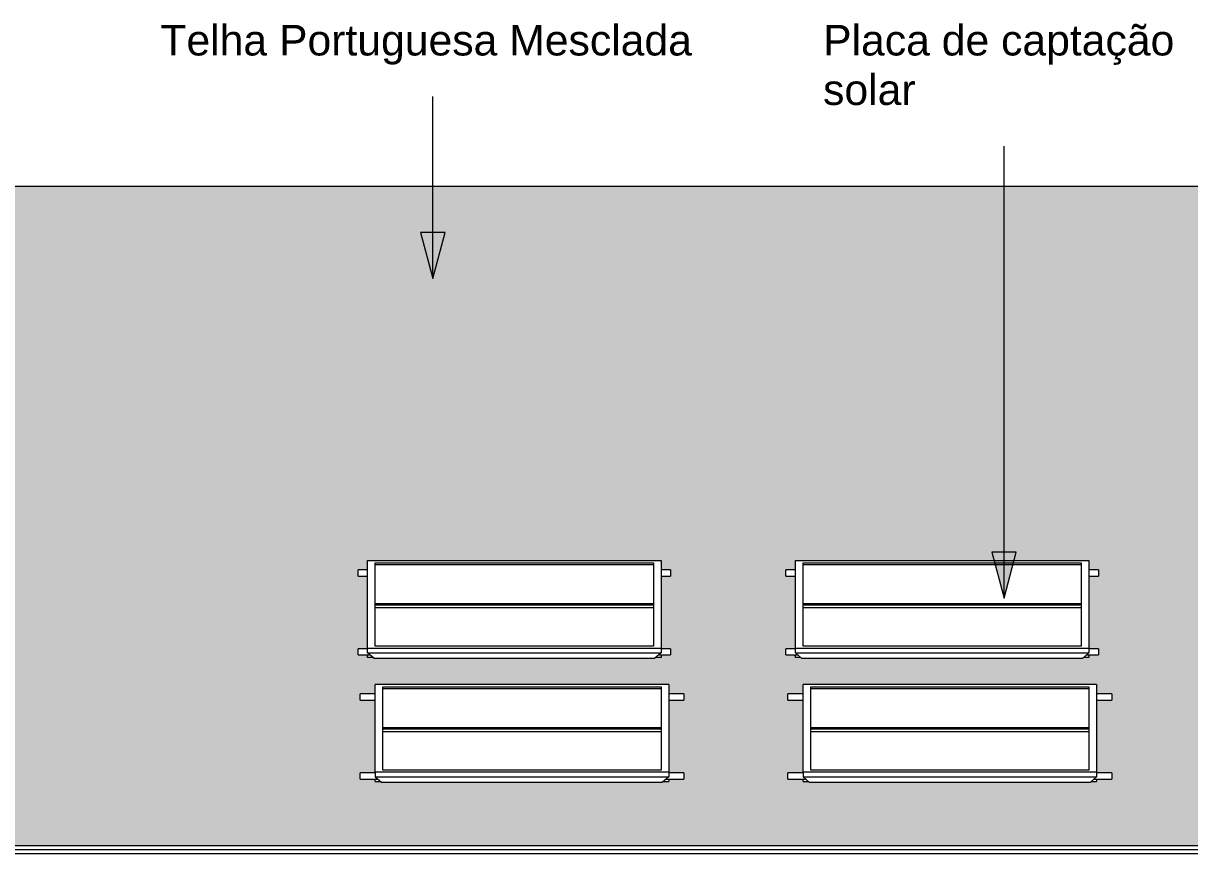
# Model space of a CAD drawing. Header units: millimetres. Extents: x -50912 to 58751, y -45352 to 5553.
# Drawn here: x 6104 to 9921, y 2758 to 5477 of the extents above; entities that cross this region are included whole.
import ezdxf

# ---------------------------------------------------------------- set-up
doc = ezdxf.new("R2010")
doc.units = ezdxf.units.MM
for name, color, linetype, lineweight in [('A-GENM', 13, 'Continuous', 9), ('A-ROOF-OTLN', 132, 'Continuous', 9), ('A-ROOF-PATT', 132, 'Continuous', 9), ('G-ANNO-TEXT', 231, 'Continuous', 9), ('P-SANR-FIXT', 6, 'Continuous', 9)]:
    doc.layers.add(name, color=color, linetype=linetype, lineweight=lineweight)
doc.styles.add('Arial_1', font='arial.ttf', dxfattribs={"height": 100})

# ---------------------------------------------------------------- blocks, each defined once
blk = doc.blocks.new('CRT_HDR_AQC_Placa solar para telhado - 1_00 x 0_96-V26-FACHADA FRONTAL GARAGEM')
at = {"layer": 'A-GENM'}
for p, q in [((46858.8, 3024.6), (46858.8, 3312)), ((47818.8, 3312), (46858.8, 3312)), ((46883.8, 3031.8), (46883.8, 3304.8)), ((46883.8, 3304.8), (47793.8, 3304.8)), ((47793.8, 3297.7), (46883.8, 3297.7)), ((47793.8, 3304.8), (47793.8, 3031.8)), ((47818.8, 3312), (47818.8, 3024.6)), ((46858.8, 3281.3), (46808.8, 3281.3)), ((46808.8, 3268.4), (46808.8, 3281.3)), ((46808.8, 3261.3), (46808.8, 3268.4)), ((46808.8, 3261.3), (46858.8, 3261.3)), ((47868.8, 3281.3), (47818.8, 3281.3)), ((47818.8, 3261.3), (47868.8, 3261.3)), ((47868.8, 3281.3), (47868.8, 3268.4)), ((47868.8, 3268.4), (47868.8, 3261.3)), ((46883.8, 3171.2), (47793.8, 3171.2)), ((46883.8, 3171.2), (46883.8, 3165.4)), ((47793.8, 3165.4), (47793.8, 3171.2)), ((47793.8, 3165.4), (46883.8, 3165.4)), ((46883.8, 3158.4), (47793.8, 3158.4)), ((46858.8, 3022.7), (46808.8, 3022.7)), ((46808.8, 3009.8), (46808.8, 3022.7)), ((47818.8, 3024.6), (46858.8, 3024.6)), ((46858.8, 3024.6), (46858.8, 3010.3)), ((47793.8, 3031.8), (46883.8, 3031.8)), ((47818.8, 3024.6), (47818.8, 3010.3)), ((47868.8, 3022.7), (47818.8, 3022.7)), ((47868.8, 3022.7), (47868.8, 3009.8)), ((46808.8, 3002.7), (46808.8, 3009.8)), ((46808.8, 3002.7), (46867.2, 3002.7)), ((46858.8, 3010.3), (47818.8, 3010.3)), ((46858.8, 3010.3), (46878.8, 2992.1)), ((46878.8, 2992.1), (47798.8, 2992.1)), ((47818.8, 3010.3), (47798.8, 2992.1)), ((47810.5, 3002.7), (47868.8, 3002.7)), ((47868.8, 3009.8), (47868.8, 3002.7))]:
    blk.add_line(p, q, dxfattribs=at)
blk = doc.blocks.new('Trilho para Coletor Solar - Trilho para Coletor Solar-3871176-FACHADA FRONTAL GARAGEM')
at = {"layer": 'A-GENM'}
for p, q in [((48258.8, 2994.9), (48258.8, 3002.7)), ((48258.8, 2994.9), (48275.7, 2994.9)), ((49202, 2994.9), (49218.8, 2994.9)), ((49218.8, 3002.7), (49218.8, 2994.9))]:
    blk.add_line(p, q, dxfattribs=at)
blk = doc.blocks.new('CRT_HDR_AQC_Placa solar para telhado - 1_00 x 0_96-3871470-FACHADA FRONTAL GARAGEM')
at = {"layer": 'A-GENM'}
for p, q in [((48233.8, 3430.8), (48233.8, 3718.1)), ((48233.8, 3718.1), (49193.8, 3718.1)), ((48258.8, 3710.9), (49168.8, 3710.9)), ((48258.8, 3438), (48258.8, 3710.9)), ((49168.8, 3703.9), (48258.8, 3703.9)), ((49168.8, 3710.9), (49168.8, 3438)), ((49193.8, 3718.1), (49193.8, 3430.8)), ((48233.8, 3687.4), (48202.5, 3687.4)), ((48202.5, 3674.5), (48202.5, 3687.4)), ((48202.5, 3667.4), (48202.5, 3674.5)), ((48202.5, 3667.4), (48233.8, 3667.4)), ((49225.2, 3687.4), (49193.8, 3687.4)), ((49193.8, 3667.4), (49225.2, 3667.4)), ((49225.2, 3687.4), (49225.2, 3674.5)), ((49225.2, 3674.5), (49225.2, 3667.4)), ((48258.8, 3577.3), (49168.8, 3577.3)), ((48258.8, 3577.3), (48258.8, 3571.6)), ((49168.8, 3571.6), (48258.8, 3571.6)), ((48258.8, 3564.5), (49168.8, 3564.5)), ((49168.8, 3571.6), (49168.8, 3577.3)), ((49168.8, 3438), (48258.8, 3438)), ((48233.8, 3428.8), (48202.5, 3428.8)), ((48202.5, 3415.9), (48202.5, 3428.8)), ((48202.5, 3408.8), (48202.5, 3415.9)), ((48202.5, 3408.8), (48242.2, 3408.8)), ((48233.8, 3416.4), (48233.8, 3430.8)), ((48233.8, 3430.8), (49193.8, 3430.8)), ((48233.8, 3416.4), (49193.8, 3416.4)), ((48253.8, 3398.2), (48233.8, 3416.4)), ((48253.8, 3398.2), (49173.8, 3398.2)), ((49193.8, 3416.4), (49173.8, 3398.2)), ((49185.5, 3408.8), (49225.2, 3408.8)), ((49193.8, 3430.8), (49193.8, 3416.4)), ((49225.2, 3428.8), (49193.8, 3428.8)), ((49225.2, 3428.8), (49225.2, 3415.9)), ((49225.2, 3415.9), (49225.2, 3408.8))]:
    blk.add_line(p, q, dxfattribs=at)
blk = doc.blocks.new('Trilho para Coletor Solar - Trilho para Coletor Solar-V27-FACHADA FRONTAL GARAGEM')
at = {"layer": 'A-GENM'}
for p, q in [((48233.8, 3401.1), (48233.8, 3408.8)), ((48250.7, 3401.1), (48233.8, 3401.1)), ((49193.8, 3401.1), (49177, 3401.1)), ((49193.8, 3408.8), (49193.8, 3401.1))]:
    blk.add_line(p, q, dxfattribs=at)

msp = doc.modelspace()

# ---------------------------------------------------------------- hatches: boundary and pattern name
at = {"layer": 'A-ROOF-PATT'}
h = msp.add_hatch(dxfattribs=at)
h.set_pattern_fill('FP_7', color=256, style=0, pattern_type=2)
h.set_pattern_definition([(0, (-32541.825, -7454.18), (0, 65.688), [30.48, -121.92]), (16.032, (-32602.785, -7467.314), (152.3981675, 65.690292), [31.713, -443.988]), (163.968, (-32450.385, -7467.314), (-152.3981675, 65.690292), [31.713, -443.988]), (8.176, (-32572.305, -7458.556), (304.800303, 65.687626), [30.793, -431.102]), (351.824, (-32511.345, -7454.177), (304.800303, -65.687626), [30.793, -431.096]), (90, (-32602.78, -7467.31), (-152.4, 9e-15), [])])
h.paths.add_polyline_path([(3041.835, 2783.522), (16961.835, 2783.522), (16961.835, 4943.522), (3041.835, 4943.522), (3041.835, 3070.507)])
h.paths.add_polyline_path([(15681.049, 2992.076), (15676.049, 2992.076), (15672.891, 2994.949), (15656.049, 2994.949), (15656.049, 3002.673), (15606.049, 3002.937), (15606.049, 3022.665), (15656.049, 3022.665), (15656.049, 3261.286), (15606.049, 3261.55), (15606.049, 3281.278), (15656.049, 3281.278), (15656.049, 3311.99), (16616.049, 3311.99), (16616.049, 3281.278), (16666.049, 3280.86), (16666.049, 3261.286), (16616.049, 3261.286), (16616.225, 3022.665), (16666.049, 3022.247), (16666.049, 3002.673), (16616.049, 3002.634), (16616.049, 2994.949), (16599.207, 2994.949), (16596.049, 2992.076), (15685.3, 2992.076)])
h.paths.add_polyline_path([(15191.049, 2992.076), (14276.049, 2992.076), (14272.891, 2994.949), (14256.049, 2994.949), (14256.049, 3002.673), (14206.049, 3002.937), (14206.049, 3022.665), (14256.049, 3022.665), (14256.049, 3261.286), (14206.049, 3261.55), (14206.049, 3281.278), (14256.049, 3281.278), (14256.049, 3311.99), (15216.049, 3311.99), (15216.049, 3281.278), (15266.049, 3280.86), (15266.049, 3261.286), (15216.049, 3261.286), (15216.225, 3022.665), (15266.049, 3022.247), (15266.049, 3002.673), (15216.049, 3002.634), (15216.049, 2994.949), (15199.207, 2994.949), (15196.049, 2992.076)])
h.paths.add_polyline_path([(13541.43, 2992.076), (12876.049, 2992.076), (12872.891, 2994.949), (12856.049, 2994.949), (12856.049, 3002.673), (12806.049, 3002.937), (12806.049, 3022.665), (12856.049, 3022.665), (12856.049, 3261.286), (12806.049, 3261.55), (12806.049, 3281.278), (12856.049, 3281.278), (12856.049, 3311.99), (13816.049, 3311.99), (13816.049, 3281.278), (13866.049, 3280.86), (13866.049, 3261.286), (13816.049, 3261.286), (13816.225, 3022.665), (13866.049, 3022.247), (13866.049, 3002.673), (13816.049, 3002.634), (13816.049, 2994.949), (13799.207, 2994.949), (13795.309, 2992.076), (13597.848, 2992.076)])
h.paths.add_polyline_path([(11905.318, 2992.076), (11476.049, 2992.076), (11472.891, 2994.949), (11456.049, 2994.949), (11456.049, 3002.673), (11406.049, 3002.937), (11406.049, 3022.665), (11456.049, 3022.665), (11456.049, 3261.286), (11406.049, 3261.55), (11406.049, 3281.278), (11456.049, 3281.278), (11456.049, 3311.99), (12416.049, 3311.99), (12416.049, 3281.278), (12466.049, 3280.86), (12466.049, 3261.286), (12416.049, 3261.286), (12416.225, 3022.665), (12466.049, 3022.247), (12466.049, 3002.673), (12416.049, 3002.634), (12416.049, 2994.949), (12399.207, 2994.949), (12396.049, 2992.076), (11961.736, 2992.076)])
h.paths.add_polyline_path([(10991.049, 2992.076), (10076.049, 2992.076), (10072.891, 2994.949), (10056.049, 2994.949), (10056.049, 3002.673), (10006.049, 3002.937), (10006.049, 3022.665), (10056.049, 3022.665), (10056.049, 3261.286), (10006.049, 3261.55), (10006.049, 3281.278), (10056.049, 3281.278), (10056.049, 3311.99), (11016.049, 3311.99), (11016.049, 3281.278), (11066.049, 3280.86), (11066.049, 3261.286), (11016.049, 3261.286), (11016.225, 3022.665), (11066.049, 3022.247), (11066.049, 3002.673), (11016.049, 3002.634), (11016.049, 2994.949), (10999.207, 2994.949), (10996.049, 2992.076)])
h.paths.add_polyline_path([(9535.777, 2992.076), (8676.049, 2992.076), (8672.891, 2994.949), (8656.049, 2994.949), (8656.049, 3002.673), (8606.049, 3002.937), (8606.049, 3022.665), (8656.049, 3022.665), (8656.049, 3261.286), (8606.049, 3261.55), (8606.049, 3281.278), (8656.049, 3281.278), (8656.049, 3311.99), (9616.049, 3311.99), (9616.049, 3281.278), (9666.049, 3280.86), (9666.049, 3261.286), (9616.049, 3261.286), (9616.225, 3022.665), (9666.049, 3022.247), (9666.049, 3002.673), (9616.049, 3002.634), (9616.049, 2994.949), (9599.207, 2994.949), (9596.049, 2992.076), (9563.986, 2992.076)])
h.paths.add_polyline_path([(8181.754, 2992.076), (7276.049, 2992.076), (7272.891, 2994.949), (7256.049, 2994.949), (7256.049, 3002.673), (7206.049, 3002.937), (7206.049, 3022.665), (7256.049, 3022.665), (7256.049, 3261.286), (7206.049, 3261.55), (7206.049, 3281.278), (7256.049, 3281.278), (7256.049, 3311.99), (8216.049, 3311.99), (8216.049, 3281.278), (8266.049, 3280.86), (8266.049, 3261.286), (8216.049, 3261.286), (8216.225, 3022.665), (8266.049, 3022.247), (8266.049, 3002.673), (8216.049, 3002.634), (8216.049, 2994.949), (8199.207, 2994.949), (8196.049, 2992.076), (8191.049, 2992.076)])
h.paths.add_polyline_path([(16023.806, 3398.217), (15651.049, 3398.217), (15647.891, 3401.09), (15631.049, 3401.09), (15631.049, 3408.814), (15599.682, 3409.078), (15599.682, 3428.806), (15631.049, 3428.806), (15631.049, 3667.427), (15599.682, 3667.691), (15599.682, 3687.419), (15631.049, 3687.419), (15631.049, 3718.131), (16591.049, 3718.131), (16591.049, 3687.419), (16622.415, 3687.001), (16622.415, 3667.427), (16591.049, 3667.427), (16591.049, 3428.806), (16622.415, 3428.388), (16622.415, 3408.814), (16591.049, 3408.775), (16591.049, 3401.09), (16574.207, 3401.09), (16571.049, 3398.217), (16080.224, 3398.217)])
h.paths.add_polyline_path([(14895.453, 3398.217), (14251.049, 3398.217), (14247.891, 3401.09), (14231.049, 3401.09), (14231.049, 3408.814), (14199.682, 3409.078), (14199.682, 3428.806), (14231.049, 3428.806), (14231.049, 3667.427), (14199.682, 3667.691), (14199.682, 3687.419), (14231.049, 3687.419), (14231.049, 3718.131), (15191.049, 3718.131), (15191.049, 3687.419), (15222.415, 3687.001), (15222.415, 3667.427), (15191.049, 3667.427), (15191.049, 3428.806), (15222.415, 3428.388), (15222.415, 3408.814), (15191.049, 3408.775), (15191.049, 3401.09), (15174.207, 3401.09), (15171.049, 3398.217), (14923.662, 3398.217)])
h.paths.add_polyline_path([(13146.506, 3398.217), (12851.049, 3398.217), (12847.891, 3401.09), (12831.049, 3401.09), (12831.049, 3408.814), (12799.682, 3409.078), (12799.682, 3428.806), (12831.049, 3428.806), (12831.049, 3667.427), (12799.682, 3667.691), (12799.682, 3687.419), (12831.049, 3687.419), (12831.049, 3718.131), (13791.049, 3718.131), (13791.049, 3687.419), (13822.415, 3687.001), (13822.415, 3667.427), (13791.049, 3667.427), (13791.049, 3428.806), (13822.415, 3428.388), (13822.415, 3408.814), (13791.049, 3408.775), (13791.049, 3401.09), (13774.207, 3401.09), (13771.049, 3398.217), (13202.924, 3398.217)])
h.paths.add_polyline_path([(10269.206, 3398.217), (10051.049, 3398.217), (10047.891, 3401.09), (10031.049, 3401.09), (10031.049, 3408.814), (9999.682, 3409.078), (9999.682, 3428.806), (10031.049, 3428.806), (10031.049, 3667.427), (9999.682, 3667.691), (9999.682, 3687.419), (10031.049, 3687.419), (10031.049, 3718.131), (10991.049, 3718.131), (10991.049, 3687.419), (11022.415, 3687.001), (11022.415, 3667.427), (10991.049, 3667.427), (10991.049, 3428.806), (11022.415, 3428.388), (11022.415, 3408.814), (10991.049, 3408.775), (10991.049, 3401.09), (10974.207, 3401.09), (10971.049, 3398.217), (10297.415, 3398.217)])
h.paths.add_polyline_path([(11451.049, 3398.217), (11447.891, 3401.09), (11431.049, 3401.09), (11431.049, 3408.814), (11399.682, 3409.078), (11399.682, 3428.806), (11431.049, 3428.806), (11431.049, 3667.427), (11399.682, 3667.691), (11399.682, 3687.419), (11431.049, 3687.419), (11431.049, 3718.131), (12391.049, 3718.131), (12391.049, 3687.419), (12422.415, 3687.001), (12422.415, 3667.427), (12391.049, 3667.427), (12391.049, 3428.806), (12422.415, 3428.388), (12422.415, 3408.814), (12391.049, 3408.775), (12391.049, 3401.09), (12374.207, 3401.09), (12371.049, 3398.217), (11453.977, 3398.217)])
h.paths.add_polyline_path([(9225.48, 3398.217), (8651.049, 3398.217), (8647.891, 3401.09), (8631.049, 3401.09), (8631.049, 3408.814), (8599.682, 3409.078), (8599.682, 3428.806), (8631.049, 3428.806), (8631.049, 3667.427), (8599.682, 3667.691), (8599.682, 3687.419), (8631.049, 3687.419), (8631.049, 3718.131), (9591.049, 3718.131), (9591.049, 3687.419), (9622.415, 3687.001), (9622.415, 3667.427), (9591.049, 3667.427), (9591.049, 3428.806), (9622.415, 3428.388), (9622.415, 3408.814), (9591.049, 3408.775), (9591.049, 3401.09), (9574.207, 3401.09), (9571.049, 3398.217), (9253.689, 3398.217)])
h.paths.add_polyline_path([(7645.786, 3398.217), (7250.862, 3398.386), (7247.891, 3401.09), (7231.049, 3401.09), (7231.049, 3408.814), (7199.682, 3409.078), (7199.682, 3428.806), (7231.049, 3428.806), (7231.049, 3667.427), (7199.682, 3667.691), (7199.682, 3687.419), (7231.049, 3687.419), (7231.049, 3718.131), (8191.049, 3718.131), (8191.049, 3687.419), (8222.415, 3687.001), (8222.415, 3667.427), (8191.049, 3667.427), (8191.049, 3428.806), (8222.415, 3428.388), (8222.415, 3408.814), (8191.049, 3408.775), (8191.049, 3401.09), (8174.207, 3401.09), (8171.049, 3398.217), (7673.995, 3398.217)])
at = {"layer": 'G-ANNO-TEXT'}
for points in [[(7444.025, 4641.902), (7484.218, 4791.902), (7403.833, 4791.902)], [(9313.235, 3595.188), (9353.428, 3745.188), (9273.043, 3745.188)]]:
    msp.add_hatch(color=7, dxfattribs=at).paths.add_polyline_path(points)

# ---------------------------------------------------------------- linework, layer by layer
at = {"layer": 'A-ROOF-OTLN'}
for p, q in [((3022.835, 4943.522), (16980.835, 4943.522)), ((16980.835, 2783.522), (3022.835, 2783.522)), ((16961.835, 2770.822), (3041.835, 2770.822)), ((16961.835, 2758.122), (3041.835, 2758.122))]:
    msp.add_line(p, q, dxfattribs=at)
at = {"layer": 'G-ANNO-TEXT', "color": 7}
for p, q in [((7444.025, 4641.902), (7444.025, 5237.429)), ((9313.235, 3595.188), (9313.235, 5075.429)), ((7484.218, 4791.902), (7403.833, 4791.902)), ((7403.833, 4791.902), (7444.025, 4641.902)), ((7444.025, 4641.902), (7484.218, 4791.902)), ((9353.428, 3745.188), (9273.043, 3745.188)), ((9273.043, 3745.188), (9313.235, 3595.188)), ((9313.235, 3595.188), (9353.428, 3745.188))]:
    msp.add_line(p, q, dxfattribs=at)

# ---------------------------------------------------------------- block references
at = {"layer": 'A-GENM', "color": 7}
for name, p in [('Trilho para Coletor Solar - Trilho para Coletor Solar-V27-FACHADA FRONTAL GARAGEM', (-41002.785, 0)), ('Trilho para Coletor Solar - Trilho para Coletor Solar-V27-FACHADA FRONTAL GARAGEM', (-39602.785, 0)), ('Trilho para Coletor Solar - Trilho para Coletor Solar-3871176-FACHADA FRONTAL GARAGEM', (-41002.785, 0)), ('Trilho para Coletor Solar - Trilho para Coletor Solar-3871176-FACHADA FRONTAL GARAGEM', (-39602.785, 0))]:
    msp.add_blockref(name, p, dxfattribs=at)
at = {"layer": 'P-SANR-FIXT', "color": 7}
for name, p in [('CRT_HDR_AQC_Placa solar para telhado - 1_00 x 0_96-3871470-FACHADA FRONTAL GARAGEM', (-41002.785, 0)), ('CRT_HDR_AQC_Placa solar para telhado - 1_00 x 0_96-3871470-FACHADA FRONTAL GARAGEM', (-39602.785, 0)), ('CRT_HDR_AQC_Placa solar para telhado - 1_00 x 0_96-V26-FACHADA FRONTAL GARAGEM', (-39602.785, 0)), ('CRT_HDR_AQC_Placa solar para telhado - 1_00 x 0_96-V26-FACHADA FRONTAL GARAGEM', (-38202.785, 0))]:
    msp.add_blockref(name, p, dxfattribs=at)

# ---------------------------------------------------------------- texts
at = {"layer": 'G-ANNO-TEXT', "color": 7, "char_height": 100, "attachment_point": 1, "style": 'Arial_1'}
for s, insert, width in [('Telha Portuguesa Mesclada', (6552.775, 5472.044), 2156.53937), ('Placa de captação', (8721.235, 5472.044), 1431.01219), ('solar', (8721.235, 5309.987), 376.79312)]:
    msp.add_mtext(s, dxfattribs=dict(at, insert=insert, width=width))

doc.saveas('drawing.dxf')
